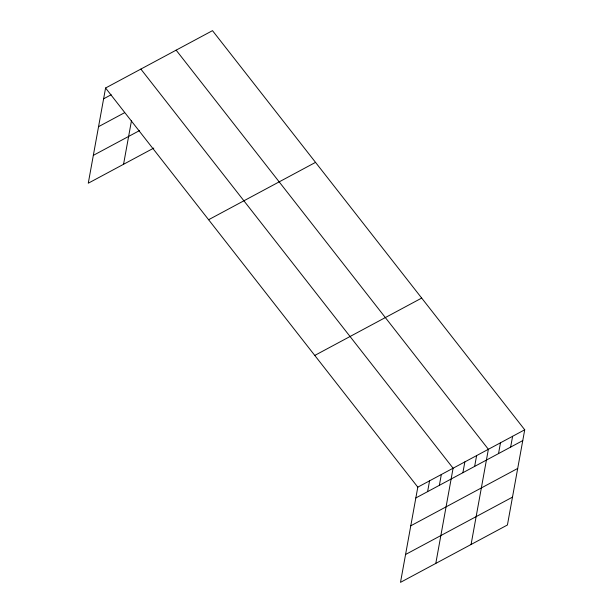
<?xml version="1.0" encoding="UTF-8"?>
<svg xmlns="http://www.w3.org/2000/svg" width="613" height="613" viewBox="0 0 613 613"><rect width="100%" height="100%" fill="white"/><g stroke="black" fill="none" stroke-linecap="round" stroke-linejoin="round"><path stroke-width="0.92" d="M105.574 88.011L417.805 487.143L400.504 582.35L507.426 524.989L524.728 429.79L212.496 30.65L105.574 88.011L88.272 183.21L153.802 148.062M123.558 164.284L131.466 120.784M427.606 491.641L429.567 480.837M439.368 485.335L441.329 474.531M435.789 563.424L453.091 468.217L140.86 69.077M462.892 472.715L464.853 461.911M474.646 466.401L476.615 455.597M471.075 544.49L488.377 449.291L176.138 50.151M498.53 453.597L500.492 442.785M510.644 447.092L512.614 436.287M103.612 98.816L111.168 94.754M98.547 126.669L124.592 112.692M93.337 155.365L139.542 130.577M208.612 219.722L315.534 162.368M314.768 355.433L421.69 298.071M417.805 487.143L524.728 429.79M415.844 497.948L522.766 440.594M410.779 525.801L517.701 468.447M405.568 554.497L512.491 497.135"/></g></svg>
